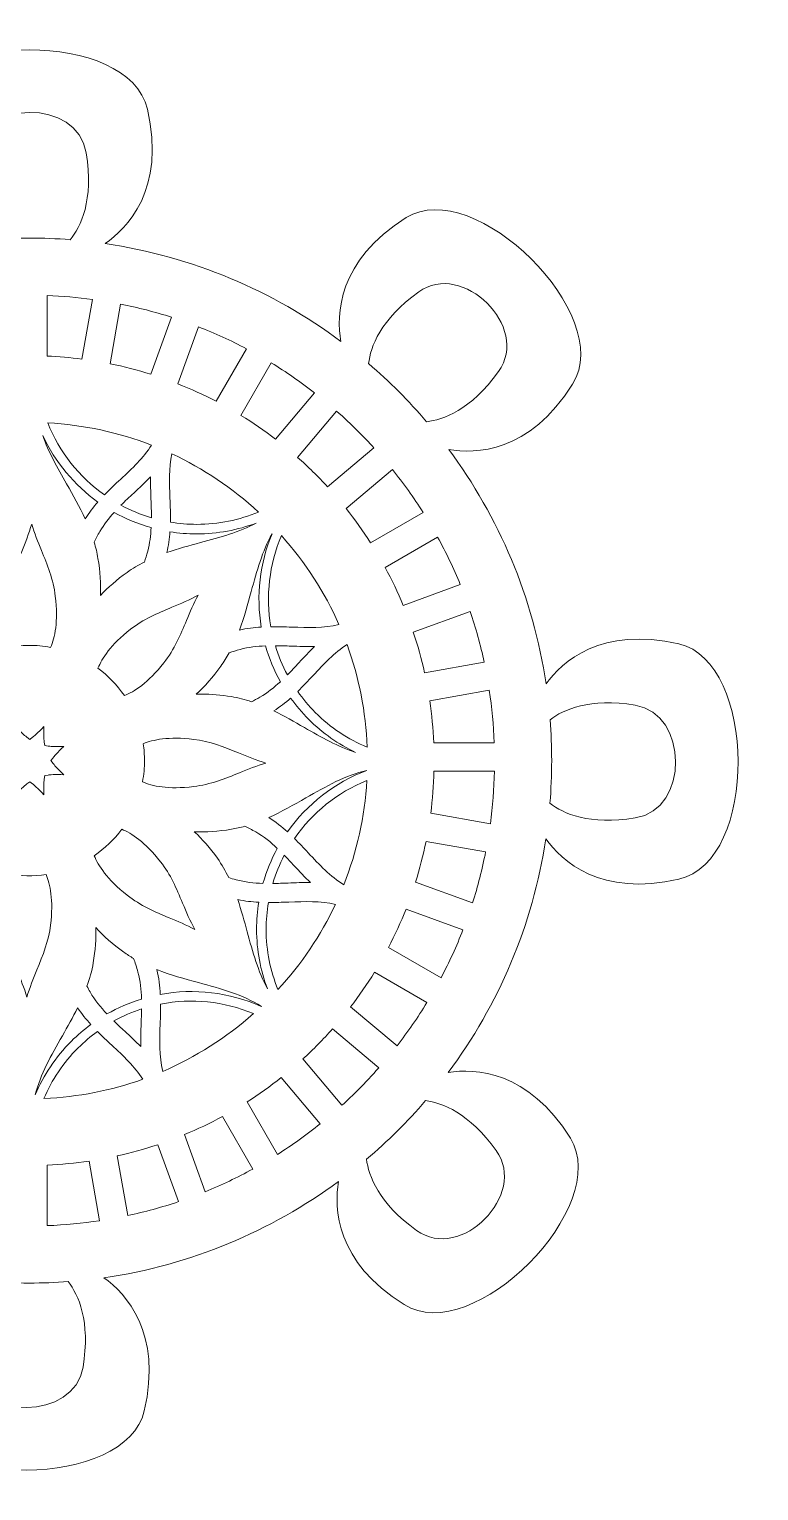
# Model space of a CAD drawing. Header units: millimetres. Extents: x 107 to 801, y -102 to 972.
# Drawn here: x 699.2 to 774.9, y 820.6 to 972.4 of the extents above; entities that cross this region are included whole.
import ezdxf

# ---------------------------------------------------------------- set-up
doc = ezdxf.new("R2010")
doc.units = ezdxf.units.MM
doc.header["$MEASUREMENT"] = 0
doc.layers.add('Layer 8', color=7, linetype='Continuous')

msp = doc.modelspace()

# ---------------------------------------------------------------- linework, layer by layer
at = {"layer": 'Layer 8', "lineweight": 0}
for points, knots in [([(766.6480539934929, 884.1449582634398), (774.9380410412072, 886.0586656998648), (774.7426865991367, 906.7100561967699), (766.6480539934929, 908.5787342214911), (758.5572944279877, 910.4463907850818), (754.4986250102575, 906.7012886553576), (752.8441133368394, 904.4204510626613), (751.5116172862267, 913.4475287214788), (747.9488885299833, 921.75779602881), (742.7335420595087, 928.770977938209), (745.4549698884376, 928.2926787617444), (751.1119918976012, 928.3709056603362), (755.6057611979599, 935.5620771725095), (760.1144693674183, 942.7771678995949), (745.3735509238022, 957.2419087888363), (738.3284696343724, 952.8394112969753), (731.1522157108548, 948.3550266707972), (731.0593478693338, 942.7119646304789), (731.5343272971078, 939.9839824259341), (724.4887991184346, 945.2360802168299), (716.1299060049861, 948.8176634431913), (707.0485419429305, 950.143605118184), (709.2939901633915, 951.6832875356765), (713.3735782539447, 955.7364453193651), (711.4402289711118, 964.1114902870065), (709.526521534686, 972.4014134933979), (688.8750671964623, 972.2061441730916), (687.0064530130571, 964.1114902870065), (685.0775939031313, 955.755938202689), (689.1335819853807, 951.7025250537185), (691.382286113206, 950.1545858253847), (682.2494659464754, 948.834943160723), (673.844415557991, 945.2351438774567), (666.7683073865875, 939.9478907991629), (667.2909762811029, 942.560447895451), (667.4395988762469, 948.4346155175651), (660.0230462207221, 953.0692400523518), (652.8079554936334, 957.577884380491), (638.3432997261558, 942.8370084977536), (642.7457546571353, 935.7919059278863), (647.3503737710821, 928.4233406652656), (653.1798737489788, 928.522252151836), (655.8172438386703, 929.0364727115508), (650.4929840746764, 921.9669401962011), (646.8563483492276, 913.5594638375244), (645.5074237986931, 904.4167057051648), (644.0174312093297, 906.6397456219739), (639.9666142740793, 910.8642535110605), (631.473675667104, 908.9036439841844), (623.1837098998304, 906.9899365477593), (623.3790430614596, 886.3385034899759), (631.473675667104, 884.4698680261333), (639.873001617144, 882.5309219874948), (643.9257550724641, 886.6401750118457), (645.4553931221291, 888.8813884246811), (646.7382419054901, 879.7490577080803), (650.3011621856994, 871.3392405009655), (655.5513234565257, 864.2483849844239), (652.8978015126353, 864.7566044599678), (647.100477560492, 864.8229143119819), (642.5159684626403, 857.4864399533541), (638.0072602931817, 850.2713492262686), (652.748178736798, 835.8066934587879), (659.7932600262277, 840.2091909506454), (667.0235875485772, 844.7273689160452), (667.0633606915214, 850.4213763304712), (666.5765280584891, 853.1253116374613), (673.585751805992, 847.8396758726356), (681.9113197499072, 844.2113607993447), (690.9668280769848, 842.8310263189121), (688.7019295340817, 841.2375895091924), (684.7782632296935, 837.1816652682627), (686.6815006894844, 828.9371119606177), (688.5952081259135, 820.6471036324657), (709.2466624641347, 820.8424580745325), (711.1152766475398, 828.9371119606177), (712.9921263613454, 837.0673467429035), (709.2006115913001, 841.1270589022084), (706.9231150277313, 842.7661635368415), (715.9496181146583, 844.0624828389189), (724.2649076059053, 847.587885702854), (731.2923261298723, 852.7666936573172), (730.8313492318252, 850.0132174852773), (730.9830787712528, 844.4259527594573), (738.0986834398781, 839.9794047561508), (745.3137741669635, 835.4707178671332), (759.7784299344404, 850.2115937498706), (755.3759750034649, 857.2566963197416), (750.9762226884043, 864.2974576797848), (745.4590557329764, 864.5200510854537), (742.6759359075837, 864.0773753660717), (747.8900906733998, 871.0627650204268), (751.4629489192347, 879.3408563020013), (752.8200877197257, 888.3355876915474), (754.4598733284504, 886.0578996040131), (758.5196706095124, 882.2685341584404), (766.6480539934929, 884.1449582634398)], [0, 0, 0, 0, 1, 1, 1, 2, 2, 2, 3, 3, 3, 4, 4, 4, 5, 5, 5, 6, 6, 6, 7, 7, 7, 8, 8, 8, 9, 9, 9, 10, 10, 10, 11, 11, 11, 12, 12, 12, 13, 13, 13, 14, 14, 14, 15, 15, 15, 16, 16, 16, 17, 17, 17, 18, 18, 18, 19, 19, 19, 20, 20, 20, 21, 21, 21, 22, 22, 22, 23, 23, 23, 24, 24, 24, 25, 25, 25, 26, 26, 26, 27, 27, 27, 28, 28, 28, 29, 29, 29, 30, 30, 30, 31, 31, 31, 32, 32, 32, 32]), ([(693.3649847371261, 959.5769689434483), (694.2610402373642, 965.0918376113233), (704.1640208194485, 965.2249680459182), (705.081697247046, 959.5769689434483), (705.8900134918765, 954.6020276071823), (704.5061890192328, 951.8662142006026), (703.4245680794666, 950.5509978675254), (702.0224211477129, 950.660123965448), (700.6057183947864, 950.7166448149197), (699.1760345732703, 950.7166448149197), (697.7764625747953, 950.7166448149197), (696.389126829499, 950.6633585923773), (695.0159000161315, 950.5586588260393), (693.9351941352971, 951.8768544207607), (692.5582219644368, 954.6114761226826), (693.3649847371261, 959.5769689434483)], [0, 0, 0, 0, 1, 1, 1, 2, 2, 2, 3, 3, 3, 4, 4, 4, 5, 5, 5, 5]), ([(739.6182558412742, 945.1369133649742), (744.1515003584137, 948.4028651006178), (751.2480803133997, 941.4945532010779), (747.9032207050734, 936.8519272207345), (745.0064420479684, 932.8312008280809), (742.1418606970584, 931.8395323095178), (740.4355524319163, 931.6503917560216), (738.58919758908, 933.8121440047285), (736.5768765922484, 935.8276570676117), (734.4175290332919, 937.6768422090086), (734.6088827525842, 939.3841293744025), (735.6036369349928, 942.2444759176904), (739.6182558412742, 945.1369133649742)], [0, 0, 0, 0, 1, 1, 1, 2, 2, 2, 3, 3, 3, 4, 4, 4, 4]), ([(704.6406814020075, 938.1509704191707), (703.4462528481454, 938.3060622681706), (702.2368428643039, 938.4105917909837), (701.033391403748, 938.4631970394382), (701.033391403748, 938.4631970394382), (701.033391403748, 944.7502903253725), (701.033391403748, 944.7502903253725), (702.6074630127864, 944.6910455795453), (704.1839180311416, 944.5558722226788), (705.7331340858944, 944.3471536640908), (705.7331340858944, 944.3471536640908), (704.6406814020075, 938.1509704191707), (704.6406814020075, 938.1509704191707)], [0, 0, 0, 0, 1, 1, 1, 2, 2, 2, 3, 3, 3, 4, 4, 4, 4]), ([(708.6577475589252, 943.8588952415631), (710.4544976953924, 943.5034267665807), (712.2316698267758, 943.0461526651443), (713.9538533003878, 942.496095843947), (713.9538533003878, 942.496095843947), (711.7987405490578, 936.5748558878646), (711.7987405490578, 936.5748558878646), (710.4122773018121, 937.0106793054632), (708.9922760806401, 937.3763623917943), (707.5656353620874, 937.6654358930019), (707.5656353620874, 937.6654358930019), (708.6577475589252, 943.8588952415631), (708.6577475589252, 943.8588952415631)], [0, 0, 0, 0, 1, 1, 1, 2, 2, 2, 3, 3, 3, 4, 4, 4, 4]), ([(716.747889991665, 941.5035761077716), (718.4433452322419, 940.8425205099022), (720.1120722397907, 940.0791485550114), (721.721554501512, 939.228441673075), (721.721554501512, 939.228441673075), (718.5713683611642, 933.7721367769396), (718.5713683611642, 933.7721367769396), (717.2826248958376, 934.4430664991158), (715.9485966535244, 935.0511763614853), (714.5939689449901, 935.5855707786152), (714.5939689449901, 935.5855707786152), (716.747889991665, 941.5035761077716), (716.747889991665, 941.5035761077716)], [0, 0, 0, 0, 1, 1, 1, 2, 2, 2, 3, 3, 3, 4, 4, 4, 4]), ([(728.7944918873088, 934.6509338400874), (728.7944918873088, 934.6509338400874), (724.7525701761057, 929.8338933709412), (724.7525701761057, 929.8338933709412), (723.6042776168425, 930.7147333563564), (722.396229581177, 931.5451812591132), (721.1508982140898, 932.3099151621866), (721.1508982140898, 932.3099151621866), (724.2993819192079, 937.7628151878713), (724.2993819192079, 937.7628151878713), (725.8422989636305, 936.8196660732202), (727.350656572982, 935.7755625497243), (728.7944918873088, 934.6509338400874)], [0, 0, 0, 0, 1, 1, 1, 2, 2, 2, 3, 3, 3, 4, 4, 4, 4]), ([(733.3454417307859, 930.6330164655573), (733.8813683396202, 930.0972601002508), (734.4266583421869, 929.5237096729446), (734.9709268836203, 928.9237714996563), (734.9709268836203, 928.9237714996563), (730.1555888496993, 924.8830414931083), (730.1555888496993, 924.8830414931083), (729.1674954451082, 925.9596615294001), (728.1223704604781, 926.9874216747346), (727.0396216573761, 927.9469141675473), (727.0396216573761, 927.9469141675473), (731.0795004463083, 932.7610604968098), (731.0795004463083, 932.7610604968098), (731.85444896073, 932.077873241018), (732.6150970192615, 931.3637016641272), (733.3454417307859, 930.6330164655573)], [0, 0, 0, 0, 1, 1, 1, 2, 2, 2, 3, 3, 3, 4, 4, 4, 5, 5, 5, 5]), ([(711.8722006290154, 929.2116532962019), (711.0117898662977, 927.8815406549068), (709.8677533950971, 926.8081552455407), (708.6678770485165, 925.6901660332842), (708.099689292172, 925.16087892183), (707.5256919756185, 924.6207813466964), (706.9720174795674, 924.045443362408), (704.3487137609196, 925.9022894623192), (702.2855112312998, 928.4967156234626), (701.0851241541487, 931.5259437410709), (704.8230973363669, 931.3246307757151), (708.4540086233741, 930.5388717976134), (711.8722006290154, 929.2116532962019)], [0, 0, 0, 0, 1, 1, 1, 2, 2, 2, 3, 3, 3, 4, 4, 4, 4]), ([(704.9884037967154, 921.5552913587962), (704.4100865507819, 922.8120290418907), (703.72647368618, 924.0085005180243), (703.0536712852613, 925.1847130149778), (702.0886245975289, 926.8723370535232), (701.1683732366519, 928.4933958747725), (700.5740105387207, 930.2131108173108), (701.8622432734815, 927.4499733253681), (703.8453249453255, 925.0755017952949), (706.2981723370704, 923.3127152415665), (705.82883222598, 922.7721069358664), (705.3852201672213, 922.1936194464122), (704.9884037967154, 921.5552913587962)], [0, 0, 0, 0, 1, 1, 1, 2, 2, 2, 3, 3, 3, 4, 4, 4, 4]), ([(722.9655026399787, 922.271931466761), (720.9939124059026, 921.4474420872892), (718.8314366222252, 920.9912745687506), (716.5642610722065, 920.9912745687506), (715.6315819341896, 920.9912745687506), (714.7178636684881, 921.0721402419407), (713.8265749868805, 921.2203372282754), (713.8441951914574, 922.0590419418736), (713.8168923865362, 922.8832759560598), (713.7860783089657, 923.694741706056), (713.7254716149552, 925.2880508331366), (713.6715895400815, 926.8129220641712), (713.9796451940465, 928.3144699326248), (717.2362548163946, 926.7957274684002), (720.2638230596596, 924.7663395584357), (722.9655026399787, 922.271931466761)], [0, 0, 0, 0, 1, 1, 1, 2, 2, 2, 3, 3, 3, 4, 4, 4, 5, 5, 5, 5]), ([(708.6877529797652, 922.9768247716725), (709.1146598928749, 923.4027740649682), (709.5598254237754, 923.8196153298095), (710.0151842855828, 924.243777066119), (710.6018434641181, 924.7904290168691), (711.1959933576428, 925.3438907085167), (711.7639257487053, 925.9366786538651), (711.7523491891741, 925.1556013726329), (711.7816310750475, 924.3828660240029), (711.8109129609169, 923.6194940691124), (711.8359813196051, 922.9598855411829), (711.8594536452703, 922.3135560080109), (711.8591557191024, 921.6727593893206), (710.7500830113344, 922.0001376830882), (709.6878272722565, 922.4374081706304), (708.6877529797652, 922.9768247716725)], [0, 0, 0, 0, 1, 1, 1, 2, 2, 2, 3, 3, 3, 4, 4, 4, 5, 5, 5, 5]), ([(732.0827455244025, 922.6296982292957), (732.0827455244025, 922.6296982292957), (736.9002967241161, 926.6721306710656), (736.9002967241161, 926.6721306710656), (738.0346293145382, 925.2603011389708), (739.1008644959566, 923.7672654466404), (740.0773813410195, 922.2229864540424), (740.0773813410195, 922.2229864540424), (734.6234598541977, 919.0739920183535), (734.6234598541977, 919.0739920183535), (733.8391479460397, 920.3009370850115), (732.9869088724025, 921.4936632036519), (732.0827455244025, 922.6296982292957)], [0, 0, 0, 0, 1, 1, 1, 2, 2, 2, 3, 3, 3, 4, 4, 4, 4]), ([(711.8317252315419, 920.653000689543), (711.7887387421122, 919.8385556779026), (711.6872310418184, 919.0269196843815), (711.4697449418259, 918.2031964007658), (711.362789448813, 917.7983573042588), (711.2465556838257, 917.428928860435), (711.1261935134205, 917.0787379346499), (710.5057409956672, 916.766681557907), (709.9027384389702, 916.4117238134952), (709.3249319236047, 915.9995642455199), (708.2629528302489, 915.2423210574393), (707.3371685548902, 914.4392823618057), (706.5583044394506, 913.6004925264467), (706.6197623510736, 914.802071308253), (706.5363430250491, 916.0918362347135), (706.3083869484192, 917.4539546582415), (706.2119865538044, 918.0297182513361), (706.077366488387, 918.5879467616143), (705.914869046162, 919.1328962771386), (706.0856232992321, 919.4900671873429), (706.2775728708486, 919.8611980663952), (706.5040818775349, 920.252587924624), (706.9272647135932, 920.9837838537612), (707.4315898685567, 921.6294324128418), (707.9835193685035, 922.2390744669194), (709.1868431464167, 921.5658464571907), (710.476608072881, 921.0311115530184), (711.8317252315419, 920.653000689543)], [0, 0, 0, 0, 1, 1, 1, 2, 2, 2, 3, 3, 3, 4, 4, 4, 5, 5, 5, 6, 6, 6, 7, 7, 7, 8, 8, 8, 9, 9, 9, 9]), ([(700.4378795620443, 918.2876371879241), (701.0427547974845, 916.8054970810373), (701.6683997426741, 915.2731351350096), (701.8759265966036, 913.5354595008516), (702.1936010095895, 910.8740425136027), (701.821278425882, 909.2070179412829), (701.3881789046387, 908.2184138061214), (700.6557912708435, 908.3561408158222), (699.9133592692206, 908.4257704165263), (699.1758643297488, 908.4257704165263), (698.5985685449499, 908.4257704165263), (698.01173912289, 908.3818475877199), (697.4262716490138, 908.295193634769), (697.0132608634257, 909.2800524124307), (696.659494823672, 910.9300526325042), (696.9705297392779, 913.5354595008516), (697.1710766087847, 915.2135499021365), (697.7609704142494, 916.6594281387311), (698.385593898302, 918.1902578930545), (698.7589379431466, 919.1051465829696), (699.1387512418441, 920.0360381640008), (699.4273140124814, 921.0222588898492), (699.7095777727876, 920.0719595472509), (700.0767930508188, 919.1720522873111), (700.4378795620443, 918.2876371879241)], [0, 0, 0, 0, 1, 1, 1, 2, 2, 2, 3, 3, 3, 4, 4, 4, 5, 5, 5, 6, 6, 6, 7, 7, 7, 8, 8, 8, 8]), ([(716.9509905140068, 919.0935700234415), (715.7912916387326, 918.7774278021561), (714.6142704850479, 918.4561782751988), (713.4622751291702, 918.0537225880086), (713.6334762714843, 918.7901109445825), (713.7314726991222, 919.5128798193604), (713.7834820952455, 920.2240721346064), (714.6897522068358, 920.0798758710469), (715.6180475741508, 920.0028406771137), (716.5642610722065, 920.0028406771137), (718.7371217107606, 920.0028406771137), (720.8169868251474, 920.4022319808988), (722.7399725335475, 921.1251710991977), (720.9696314235068, 920.1930026917474), (719.0060851958686, 919.6536712124657), (716.9509905140068, 919.0935700234415)], [0, 0, 0, 0, 1, 1, 1, 2, 2, 2, 3, 3, 3, 4, 4, 4, 5, 5, 5, 5]), ([(721.0009987925266, 910.0216331964449), (721.4944922033765, 911.3427229310464), (721.8640057689613, 912.6980316136725), (722.2270075198144, 914.0305276642813), (722.8092616472064, 916.168275576319), (723.3696820428352, 918.2047285924663), (724.3811413708893, 920.015779184825), (723.101505934017, 916.9392233679598), (722.7283108522556, 913.5731684410844), (723.2644715459306, 910.3276459281383), (722.519549732789, 910.2831272470042), (721.7654560498736, 910.1935791541702), (721.0009987925266, 910.0216331964449)], [0, 0, 0, 0, 1, 1, 1, 2, 2, 2, 3, 3, 3, 4, 4, 4, 4]), ([(726.4361934918732, 910.3227939877471), (725.7209578929662, 910.3480751508389), (724.9957417675595, 910.3707175393318), (724.2615027354545, 910.3623756067296), (723.7127653015552, 913.5313736563098), (724.0832152065165, 916.8282245912907), (725.3723842806496, 919.8230635173531), (727.8601741553895, 917.0381348545338), (729.8621102973483, 913.9224230274959), (731.3345252430122, 910.5805426808143), (729.7392583154249, 910.213497646304), (728.1261583788528, 910.2632087548704), (726.4361934918732, 910.3227939877471)], [0, 0, 0, 0, 1, 1, 1, 2, 2, 2, 3, 3, 3, 4, 4, 4, 4]), ([(743.9378234572332, 914.7321012205064), (743.9378234572332, 914.7321012205064), (738.017264475242, 912.5771587126974), (738.017264475242, 912.5771587126974), (737.460057426098, 913.9178264523867), (736.8276027400102, 915.2404483786927), (736.1313067329826, 916.5206796678929), (736.1313067329826, 916.5206796678929), (741.5859091938923, 919.670014590628), (741.5859091938923, 919.670014590628), (742.4592584643185, 918.0784078987728), (743.2483371911102, 916.4215979377979), (743.9378234572332, 914.7321012205064)], [0, 0, 0, 0, 1, 1, 1, 2, 2, 2, 3, 3, 3, 4, 4, 4, 4]), ([(715.5001752152572, 911.0032573471804), (714.8799780627892, 909.5275864941491), (714.2386707135322, 908.0016938019771), (713.1567731280434, 906.6262963836996), (711.4987714624133, 904.5186815751438), (710.0564683397874, 903.6034523981828), (709.0511803394248, 903.2108708352956), (708.2975122653161, 904.3131976434852), (707.3761543215419, 905.2714984316401), (706.3049820779718, 906.0670464122841), (706.7089699568662, 907.0551398168751), (707.6253908384815, 908.4719064111248), (709.6882316006217, 910.0946676675959), (711.0164715631674, 911.13945216518), (712.4560507894312, 911.7446678876694), (713.9802410463739, 912.3854645063593), (714.8910438917505, 912.768512431986), (715.8178496282432, 913.1580296114684), (716.7192890798835, 913.6513953396724), (716.2468633049439, 912.779918747993), (715.8702846331763, 911.8839270890745), (715.5001752152572, 911.0032573471804)], [0, 0, 0, 0, 1, 1, 1, 2, 2, 2, 3, 3, 3, 4, 4, 4, 5, 5, 5, 6, 6, 6, 7, 7, 7, 7]), ([(746.4213359634718, 906.6800933368087), (746.4213359634718, 906.6800933368087), (740.223790770368, 905.5873001658794), (740.223790770368, 905.5873001658794), (739.9098617148755, 907.0045774906921), (739.5183016131255, 908.4175987274452), (739.0562606930624, 909.8001463736701), (739.0562606930624, 909.8001463736701), (744.9722230999472, 911.9533864462538), (744.9722230999472, 911.9533864462538), (745.5536047292854, 910.2286493198039), (746.039820229546, 908.4593083904591), (746.4213359634718, 906.6800933368087)], [0, 0, 0, 0, 1, 1, 1, 2, 2, 2, 3, 3, 3, 4, 4, 4, 4]), ([(721.0616054865371, 908.007822568787), (721.9405515127643, 908.2423330210331), (722.815496816218, 908.3427766993078), (723.701231302906, 908.3768254038077), (724.0672548762825, 907.0890182778543), (724.5819436056781, 905.8355152216853), (725.2460635869529, 904.6427891030451), (724.6015854520892, 904.0502565229854), (723.9139293038306, 903.507435051493), (723.1235950310604, 903.0474370536971), (722.8199657086839, 902.8707242773415), (722.5304665986703, 902.7178455941372), (722.2473516207515, 902.575351765803), (721.5739533675016, 902.8002434590246), (720.8820836920618, 902.9815528104895), (720.1663799234702, 903.1014042503275), (719.0912920788788, 903.2813516536127), (718.061148524232, 903.3714104770139), (717.0839507050772, 903.3714104770139), (716.8917457681754, 903.3714104770139), (716.7015837535453, 903.3680056065632), (716.5136349047042, 903.3610256221405), (717.4070729107848, 904.1676394317498), (718.2601632020345, 905.1385382405659), (719.0618399494881, 906.2628264631572), (719.3855154466416, 906.7166956941468), (719.6742058999214, 907.1838439198858), (719.9351040981535, 907.6605257828858), (720.2858483153842, 907.7820796579526), (720.6559151724176, 907.899547688477), (721.0616054865371, 908.007822568787)], [0, 0, 0, 0, 1, 1, 1, 2, 2, 2, 3, 3, 3, 4, 4, 4, 5, 5, 5, 6, 6, 6, 7, 7, 7, 8, 8, 8, 9, 9, 9, 10, 10, 10, 10]), ([(724.7275018174174, 908.3887424503818), (725.2669609793418, 908.3843161187972), (725.8116764100218, 908.3668661577409), (726.3663936476476, 908.347288152653), (727.1682406386225, 908.3190277279168), (727.9779188316365, 908.2904268161388), (728.8001950453125, 908.3077916554312), (728.2397533692418, 907.7636933575229), (727.7140413717597, 907.1966121840725), (727.1947986281338, 906.6361705080022), (726.7893849597401, 906.1986446551786), (726.3901851799174, 905.7708226831362), (725.9826647479327, 905.3578118975487), (725.4604214622213, 906.3323709421007), (725.0417713599527, 907.3477884320548), (724.7275018174174, 908.3887424503818)], [0, 0, 0, 0, 1, 1, 1, 2, 2, 2, 3, 3, 3, 4, 4, 4, 5, 5, 5, 5]), ([(732.1740811742229, 908.5008478099487), (733.4114749370774, 905.1151297562246), (734.1210073779768, 901.5326953122469), (734.265586689461, 897.8561162003327), (732.3047643581816, 898.666603050077), (730.468475163614, 899.8667773228215), (728.8770812761621, 901.4581286493948), (728.1942557878526, 902.1409754181409), (727.5869333017731, 902.8705540338167), (727.0478997486554, 903.633925988711), (727.606277222017, 904.1775986778166), (728.1304995886774, 904.7379552321228), (728.6445924657456, 905.2926086284288), (729.763347773858, 906.4996352029563), (730.8371587920302, 907.6482682492659), (732.1740811742229, 908.5008478099487)], [0, 0, 0, 0, 1, 1, 1, 2, 2, 2, 3, 3, 3, 4, 4, 4, 5, 5, 5, 5]), ([(726.3186829004661, 902.9551650645), (726.8705272786528, 902.1861750733665), (727.487468523754, 901.4498718385536), (728.1781677749763, 900.7591938677682), (729.6389210393514, 899.298461883834), (731.2950713066725, 898.1505949333765), (733.0624118746316, 897.3111241239296), (731.2333367493262, 897.9111899798609), (729.5261985470162, 898.8794500140823), (727.7464727627953, 899.8967401827828), (726.7092641019643, 900.4896983716523), (725.6563930370603, 901.0911687366449), (724.5643659619832, 901.6189236563982), (725.2035027063291, 902.028529571532), (725.7804154432009, 902.4805261237713), (726.3186829004661, 902.9551650645)], [0, 0, 0, 0, 1, 1, 1, 2, 2, 2, 3, 3, 3, 4, 4, 4, 5, 5, 5, 5]), ([(747.4625453470801, 898.3210086994013), (747.4625453470801, 898.3210086994013), (741.1756223046675, 898.3210086994013), (741.1756223046675, 898.3210086994013), (741.1121214707762, 899.7772292299868), (740.9728622693677, 901.2365567048597), (740.7607388403329, 902.6713691124928), (740.7607388403329, 902.6713691124928), (746.951304049014, 903.7628003352427), (746.951304049014, 903.7628003352427), (747.2223317368342, 901.9633263024123), (747.3939372075137, 900.1369537930325), (747.4625453470801, 898.3210086994013)], [0, 0, 0, 0, 1, 1, 1, 2, 2, 2, 3, 3, 3, 4, 4, 4, 4]), ([(753.2641892286098, 900.7033539923882), (754.6412039603526, 901.7590340754124), (757.3518426060422, 902.9938103441093), (762.1135539303789, 902.2202237778664), (767.6284651591319, 901.3241469971873), (767.7615955937275, 891.4211664151027), (762.1135539303789, 890.5034687070677), (757.3327753315216, 889.7267326356593), (754.618987180666, 890.9745325338247), (753.2471861568014, 892.0330216349723), (753.3659097333036, 893.4947325191582), (753.4290700801484, 894.9718504421331), (753.4290700801484, 896.4636518689229), (753.4290700801484, 897.8903351483536), (753.3728684372851, 899.3041224809592), (753.2641892286098, 900.7033539923882)], [0, 0, 0, 0, 1, 1, 1, 2, 2, 2, 3, 3, 3, 4, 4, 4, 5, 5, 5, 5]), ([(701.1488165120054, 894.9610825393357), (701.1488165120054, 894.9610825393357), (700.7724080837553, 894.9117119178073), (700.7724080837553, 894.9117119178073), (700.7724080837553, 894.9117119178073), (700.7230374622308, 894.5354737330821), (700.7230374622308, 894.5354737330821), (700.71537650372, 894.476569474297), (700.6326381517836, 893.8138114412059), (700.6886482706849, 892.9195222175089), (700.09586032534, 893.5916436443396), (699.5689566231995, 894.0017602900436), (699.5217991674672, 894.0378519168146), (699.5217991674672, 894.0378519168146), (699.2206383761643, 894.2690426203709), (699.2206383761643, 894.2690426203709), (699.2206383761643, 894.2690426203709), (698.9196478283859, 894.0378519168146), (698.9196478283859, 894.0378519168146), (698.8724903726537, 894.0014198030013), (698.3450759399466, 893.5907924267303), (697.7522879946016, 892.9179900258081), (697.8086386005489, 893.8127899800681), (697.726070492137, 894.4762289872549), (697.7182392901017, 894.5353034895611), (697.7182392901017, 894.5353034895611), (697.6688686685771, 894.9118821613318), (697.6688686685771, 894.9118821613318), (697.6688686685771, 894.9118821613318), (697.292460240327, 894.9610825393357), (697.292460240327, 894.9610825393357), (697.2480266809537, 894.9668708190997), (696.8656597294186, 895.0145390053989), (696.3009619652854, 895.0145390053989), (696.1107999506514, 895.0145390053989), (695.8996979827498, 895.0090912126805), (695.6739550719153, 894.994961000311), (696.3472682034052, 895.5875787021346), (696.7582360667218, 896.1149931348424), (696.7946681805347, 896.1623208340957), (696.7946681805347, 896.1623208340957), (697.0263696146579, 896.4636518689229), (697.0263696146579, 896.4636518689229), (697.0263696146579, 896.4636518689229), (696.7946681805347, 896.7649829037468), (696.7946681805347, 896.7649829037468), (696.7582360667218, 896.8123106030005), (696.3472682034052, 897.3397250357078), (695.6741253154399, 897.9321724940107), (696.5699467308341, 897.8758218880599), (697.2332154944963, 897.9583899964754), (697.292460240327, 897.9660509549893), (697.292460240327, 897.9660509549893), (697.6688686685771, 898.0152513329894), (697.6688686685771, 898.0152513329894), (697.6688686685771, 898.0152513329894), (697.7182392901017, 898.3918300047604), (697.7182392901017, 898.3918300047604), (697.726070492137, 898.4509045070669), (697.8086386005489, 899.114343514253), (697.7522879946016, 900.0091009076315), (698.3450759399466, 899.3365113111157), (698.8723201291291, 898.9257136913234), (698.9196478283859, 898.8894518210279), (698.9196478283859, 898.8894518210279), (699.2206383761643, 898.6580908739505), (699.2206383761643, 898.6580908739505), (699.2206383761643, 898.6580908739505), (699.5217991674672, 898.8892815775066), (699.5217991674672, 898.8892815775066), (699.5689566231995, 898.9253732042778), (700.09586032534, 899.3354898499783), (700.6886482706849, 900.0075687159307), (700.6326381517836, 899.1131518095947), (700.71537650372, 898.4505640200246), (700.7230374622308, 898.3916597612355), (700.7230374622308, 898.3916597612355), (700.7724080837553, 898.0154215765139), (700.7724080837553, 898.0154215765139), (700.7724080837553, 898.0154215765139), (701.1488165120054, 897.9660509549893), (701.1488165120054, 897.9660509549893), (701.2075505272657, 897.9582197529509), (701.8713300214945, 897.8761623751055), (702.7661299757581, 897.9320022504859), (702.0933275748355, 897.3392143051412), (701.6825299550435, 896.8116296289121), (701.646608571794, 896.7648126602257), (701.646608571794, 896.7648126602257), (701.4150773811953, 896.4636518689229), (701.4150773811953, 896.4636518689229), (701.4150773811953, 896.4636518689229), (701.646608571794, 896.1624910776203), (701.646608571794, 896.1624910776203), (701.6825299550435, 896.1156741089304), (702.0933275748355, 895.5880894327015), (702.7663002192794, 894.9951312438357), (701.8711597779732, 895.051141362737), (701.2075505272657, 894.9689137413671), (701.1488165120054, 894.9610825393357)], [0, 0, 0, 0, 1, 1, 1, 2, 2, 2, 3, 3, 3, 4, 4, 4, 5, 5, 5, 6, 6, 6, 7, 7, 7, 8, 8, 8, 9, 9, 9, 10, 10, 10, 11, 11, 11, 12, 12, 12, 13, 13, 13, 14, 14, 14, 15, 15, 15, 16, 16, 16, 17, 17, 17, 18, 18, 18, 19, 19, 19, 20, 20, 20, 21, 21, 21, 22, 22, 22, 23, 23, 23, 24, 24, 24, 25, 25, 25, 26, 26, 26, 27, 27, 27, 28, 28, 28, 29, 29, 29, 30, 30, 30, 31, 31, 31, 32, 32, 32, 33, 33, 33, 33]), ([(711.0076188999983, 898.2132445496586), (711.9921371906179, 898.626255335243), (713.6414564365996, 898.9796808879538), (716.2478847660809, 898.6689864593906), (717.9259751673654, 898.4684395898838), (719.3718534039601, 897.8785457844224), (720.9028534018048, 897.2539223003698), (721.8175718482021, 896.8805782555252), (722.7486336727546, 896.5007649568279), (723.7348543985993, 896.2122021861871), (722.784555056001, 895.9299384258844), (721.8846477960681, 895.5627231478494), (721.000232696678, 895.2018068801489), (719.5180925897873, 894.5967614011842), (717.9855604002389, 893.971286699519), (716.2478847660809, 893.7637598455894), (713.5864677788321, 893.4460854326035), (711.9196134500329, 893.8180675292655), (710.9308390713501, 894.2513372940294), (711.0685660810509, 894.9837249278283), (711.1381956817551, 895.7261569294515), (711.1381956817551, 896.4636518689229), (711.1381956817551, 897.0409476537221), (711.094272852949, 897.6277770757785), (711.0076188999983, 898.2132445496586)], [0, 0, 0, 0, 1, 1, 1, 2, 2, 2, 3, 3, 3, 4, 4, 4, 5, 5, 5, 6, 6, 6, 7, 7, 7, 8, 8, 8, 8]), ([(724.0378878686486, 890.5480299490802), (725.3788109736232, 891.1473722700445), (726.6495511864451, 891.8723543106111), (727.8973085237317, 892.5858449134068), (730.0089027746241, 893.7933396576229), (732.0136904955889, 894.9382273464395), (734.2419228398338, 895.4503198621188), (730.8875721551292, 894.1921776699626), (728.0145211889746, 891.9427925680461), (725.9847076702005, 889.0577607139941), (725.3896639981813, 889.5927935443303), (724.7521020064178, 890.1001618022615), (724.0378878686486, 890.5480299490802)], [0, 0, 0, 0, 1, 1, 1, 2, 2, 2, 3, 3, 3, 4, 4, 4, 4]), ([(747.0595789293233, 889.9063821127774), (747.0595789293233, 889.9063821127774), (740.8632254408786, 890.9988347966611), (740.8632254408786, 890.9988347966611), (741.0496420980154, 892.4356901265652), (741.1628540404805, 893.8972307672303), (741.2008183459983, 895.3560475115327), (741.2008183459983, 895.3560475115327), (747.482974569781, 895.3560475115327), (747.482974569781, 895.3560475115327), (747.4421161243836, 893.5228652612515), (747.3001330266158, 891.6941093425517), (747.0595789293233, 889.9063821127774)], [0, 0, 0, 0, 1, 1, 1, 2, 2, 2, 3, 3, 3, 4, 4, 4, 4]), ([(731.8460644672462, 883.5704289358816), (730.427467755132, 884.4425865016525), (729.3048819677625, 885.6361638379021), (728.1345428723373, 886.8923907904332), (727.6732893285636, 887.3875015147448), (727.2051834830065, 887.8876769838503), (726.7118815961219, 888.3745734581988), (728.5604070438687, 891.0506313883811), (731.1721980443117, 893.1600337539226), (734.2296865866521, 894.3887663775698), (734.009774516464, 890.6372801157509), (733.2001176038906, 886.9956860477098), (731.8460644672462, 883.5704289358816)], [0, 0, 0, 0, 1, 1, 1, 2, 2, 2, 3, 3, 3, 4, 4, 4, 4]), ([(708.7794716775128, 889.3347043642214), (709.7677353256289, 888.9303759982848), (711.1845019198748, 888.0137848731408), (712.8070929328252, 885.9512845980499), (713.8518774304093, 884.6230446355011), (714.4570931528987, 883.1834654092374), (715.0978897715916, 881.6592751522946), (715.4809376972153, 880.748472306918), (715.8704548766971, 879.8218368139468), (716.363820604901, 878.920227118785), (715.4921737697006, 879.3926528937246), (714.5961821107825, 879.769231565496), (713.7155123688883, 880.1393409834113), (712.2398415158532, 880.759708379404), (710.7139488236847, 881.4010157286608), (709.3385514054037, 882.4829133141498), (709.3385514054037, 882.4829133141498), (709.3385514054037, 882.4827430706287), (709.3385514054037, 882.4827430706287), (707.2311068403731, 884.1407447362585), (706.315707419891, 885.5830478588811), (705.9232961005246, 886.5885061027682), (707.025793152239, 887.3420039333557), (707.9839236968687, 888.2633618771266), (708.7794716775128, 889.3347043642214)], [0, 0, 0, 0, 1, 1, 1, 2, 2, 2, 3, 3, 3, 4, 4, 4, 5, 5, 5, 6, 6, 6, 7, 7, 7, 8, 8, 8, 8]), ([(723.443205964116, 883.7116884986758), (722.5122292613241, 883.741949284801), (721.5877643732633, 883.8419673542692), (720.6475732398189, 884.0903526535963), (720.382376392641, 884.160407863107), (720.1308841490305, 884.2341233083498), (719.889436273243, 884.3102221629063), (719.5537586077522, 885.0020918383497), (719.1689231251396, 885.6742983869408), (718.7121597542699, 886.3147545185884), (717.9547463226684, 887.3767336119439), (717.151707627035, 888.302347643778), (716.3127475481515, 889.0812117592179), (717.5144965734817, 889.0202645781616), (718.8046019869887, 889.1035136606653), (720.1663799234702, 889.3312994937706), (720.6467645830845, 889.4117395581542), (721.1145512220337, 889.5198441949397), (721.5731872716492, 889.6471863497705), (721.9317201300365, 889.4760064878974), (722.30438320079, 889.2832908204256), (722.6973052507192, 889.0558454743658), (723.526667851023, 888.5757587409155), (724.2469043533998, 887.9921639457817), (724.9279635651642, 887.3514524488521), (724.3042551400404, 886.2082246343828), (723.8031433315612, 884.9896215003268), (723.443205964116, 883.7116884986758)], [0, 0, 0, 0, 1, 1, 1, 2, 2, 2, 3, 3, 3, 4, 4, 4, 5, 5, 5, 6, 6, 6, 7, 7, 7, 8, 8, 8, 9, 9, 9, 9]), ([(745.2085211091764, 881.6856628982804), (745.2085211091764, 881.6856628982804), (739.2874513966153, 883.8409458931353), (739.2874513966153, 883.8409458931353), (739.7229343271708, 885.2270686533319), (740.088787657023, 886.6468996309865), (740.378031401752, 888.0738808365844), (740.378031401752, 888.0738808365844), (746.5713205067918, 886.9817686397433), (746.5713205067918, 886.9817686397433), (746.2158520318131, 885.1845077727088), (745.7584076868523, 883.4073356413254), (745.2085211091764, 881.6856628982804)], [0, 0, 0, 0, 1, 1, 1, 2, 2, 2, 3, 3, 3, 4, 4, 4, 4]), ([(726.6881539051722, 885.5449133098424), (727.2349760994432, 884.9582541313039), (727.7882675475698, 884.3641042377792), (728.3813959799606, 883.795831359674), (727.5989567505483, 883.8079186497724), (726.8270726195346, 883.7781260333326), (726.0640411516863, 883.7491846345083), (725.5245819897658, 883.7285851682866), (724.9943159780565, 883.710113746093), (724.4681783717684, 883.7035593704769), (724.7734675684912, 884.7235308746577), (725.1751784402742, 885.7017075940641), (725.6608619295262, 886.6296624743331), (726.004179273087, 886.27734350452), (726.3437938200369, 885.9145545580692), (726.6881539051722, 885.5449133098424)], [0, 0, 0, 0, 1, 1, 1, 2, 2, 2, 3, 3, 3, 4, 4, 4, 5, 5, 5, 5]), ([(701.3813691637412, 879.3916314325911), (701.1808222942344, 877.7135410313031), (700.5909284887697, 876.2676627947085), (699.9663050047171, 874.736833040385), (699.5929609598758, 873.8219443504696), (699.213147661175, 872.8910527694384), (698.9245848905377, 871.9048320435938), (698.6423211302315, 872.8551313861883), (698.2751058521965, 873.7548684026036), (697.9141895844994, 874.6392835019943), (697.3091441055315, 876.1214236088808), (696.6836694038658, 877.6539557984296), (696.4761425499362, 879.3916314325911), (696.1582978934296, 882.0530484198365), (696.5306204771371, 883.720243235681), (696.9637199983797, 884.7086771273179), (698.2703390335698, 884.4631859678742), (699.5909180376042, 884.4345850560927), (700.9256272540053, 884.6318972986702), (701.3388082831142, 883.6473790080545), (701.692574322871, 881.9975490315023), (701.3813691637412, 879.3916314325911)], [0, 0, 0, 0, 1, 1, 1, 2, 2, 2, 3, 3, 3, 4, 4, 4, 5, 5, 5, 6, 6, 6, 7, 7, 7, 7]), ([(721.8059952886703, 878.6888661717077), (721.5038981579947, 879.7969812596612), (721.1966937216423, 880.9209289952101), (720.8189233452131, 882.0239367774881), (721.5632918669056, 881.8712708986869), (722.2932535305054, 881.7925332695322), (723.0121068042662, 881.754696646657), (722.8642077440913, 880.8374671083035), (722.7831292665018, 879.8981059120274), (722.7831292665018, 878.9396774412302), (722.7831292665018, 876.7699237469635), (723.1809032568223, 874.6926122854185), (723.9016930506482, 872.7718397428064), (722.9275596149021, 874.5748888896086), (722.3794393137713, 876.5846136727239), (721.8059952886703, 878.6888661717077)], [0, 0, 0, 0, 1, 1, 1, 2, 2, 2, 3, 3, 3, 4, 4, 4, 5, 5, 5, 5]), ([(724.9957843284376, 872.6860370074651), (724.2081952324714, 874.617620013753), (723.7715631581387, 876.7280438404318), (723.7715631581387, 878.9396774412302), (723.7715631581387, 879.8896362967827), (723.8560252257383, 880.8197617819656), (724.0096274439162, 881.7266490263208), (724.7294596179283, 881.7225631817821), (725.4388856566264, 881.7471633707856), (726.1389483015881, 881.7738490429354), (727.8067389697599, 881.8374349985903), (729.3994948053949, 881.8903807340869), (730.9689272784453, 881.5314222668968), (729.4591225991502, 878.32816270841), (727.4526537234017, 875.3491564299394), (724.9957843284376, 872.6860370074651)], [0, 0, 0, 0, 1, 1, 1, 2, 2, 2, 3, 3, 3, 4, 4, 4, 5, 5, 5, 5]), ([(741.9408669383043, 873.9179616971599), (741.9408669383043, 873.9179616971599), (736.4843917986476, 877.0681478375036), (736.4843917986476, 877.0681478375036), (737.1553215208237, 878.3565508157885), (737.7636016267178, 879.6905790581014), (738.2981662873652, 881.0457174972029), (738.2981662873652, 881.0457174972029), (744.2161716165253, 878.8917964505281), (744.2161716165253, 878.8917964505281), (743.5547755316102, 877.1954899923348), (742.7912333331946, 875.526422497744), (741.9408669383043, 873.9179616971599)], [0, 0, 0, 0, 1, 1, 1, 2, 2, 2, 3, 3, 3, 4, 4, 4, 4]), ([(705.4921543797922, 872.4363323208399), (705.3735372054913, 872.6401138172732), (705.265390007824, 872.8378516686566), (705.1623926767116, 873.0323548931145), (705.4457630199117, 873.8185394800189), (705.6725273918839, 874.6293242559271), (705.8138295155561, 875.4731362752015), (706.029187571521, 876.7594963312116), (706.1158415244754, 877.9820150662852), (706.0734508873697, 879.1258812939678), (706.8798944534539, 878.2326135314083), (707.8509635057952, 877.3795232401586), (708.9752517283897, 876.5778464927047), (709.3112273200412, 876.3382287347858), (709.6550341137344, 876.1193806866096), (710.0040758957394, 875.9150033378494), (710.1631259066357, 875.4857342958634), (710.3141744719721, 875.0160324172862), (710.4523696513647, 874.4979813783183), (710.7005421462885, 873.5682389410632), (710.7969425409033, 872.6425397874684), (710.8250540025556, 871.7040723696837), (709.5874899961799, 871.3256635800482), (708.384336461788, 870.8086765630923), (707.2389806032864, 870.1524729056173), (706.587543764442, 870.8436616069692), (705.9909253398398, 871.5794966720939), (705.4921543797922, 872.4363323208399)], [0, 0, 0, 0, 1, 1, 1, 2, 2, 2, 3, 3, 3, 4, 4, 4, 5, 5, 5, 6, 6, 6, 7, 7, 7, 8, 8, 8, 9, 9, 9, 9]), ([(712.7782366557617, 872.1856061730776), (712.733058280977, 873.0312057493345), (712.6318272264131, 873.8886372504081), (712.4199591626597, 874.7596456724025), (713.8398327011929, 874.2047369108113), (715.3045654079054, 873.8044092676528), (716.7431231730352, 873.4125086788573), (719.0989530373934, 872.7708608425513), (721.3345909748678, 872.161899762569), (723.2777505406837, 870.9392107839709), (723.2723878697259, 870.9341460391768), (723.2667485530461, 870.9294643423073), (723.2613858820845, 870.9243995975129), (719.9578741692894, 872.4112214012695), (716.2886155288364, 872.8343616764456), (712.7782366557617, 872.1856061730776)], [0, 0, 0, 0, 1, 1, 1, 2, 2, 2, 3, 3, 3, 4, 4, 4, 5, 5, 5, 5]), ([(735.0225106709365, 874.4886179845822), (735.0225106709365, 874.4886179845822), (740.4754106966219, 871.3401342794599), (740.4754106966219, 871.3401342794599), (739.5324318254916, 869.7977279656085), (738.4881580584779, 868.2893703562532), (737.363359105316, 866.8451945548843), (737.363359105316, 866.8451945548843), (732.5464888796951, 870.8871162660868), (732.5464888796951, 870.8871162660868), (733.4266478910188, 872.0345576077381), (734.2570957937752, 873.2426056433998), (735.0225106709365, 874.4886179845822)], [0, 0, 0, 0, 1, 1, 1, 2, 2, 2, 3, 3, 3, 4, 4, 4, 4]), ([(712.7673410703217, 869.123393372982), (712.7913666874352, 869.8021117363112), (712.8147538913391, 870.4892997148845), (712.8101785966712, 871.1849998695816), (716.0279301350108, 871.809367988349), (719.3945809142134, 871.4768823889088), (722.454814633361, 870.1948635427191), (719.6181319396968, 867.6764511143716), (716.4406429944313, 865.6605550035645), (713.0329209654235, 864.1922897437586), (712.6574063156685, 865.7983671350291), (712.7072876677597, 867.4225754614439), (712.7673410703217, 869.123393372982)], [0, 0, 0, 0, 1, 1, 1, 2, 2, 2, 3, 3, 3, 4, 4, 4, 4]), ([(702.6091654480115, 867.8930434358732), (703.1504121669215, 868.8399379080208), (703.6981281396876, 869.8003667402036), (704.191068259085, 870.791269162918), (704.6124635381539, 870.1605169120558), (705.0756536019965, 869.5920312295469), (705.5592303276588, 869.0595094911635), (704.8539114139408, 868.5399262604944), (704.1774913381641, 867.96373705859), (703.5395037375979, 867.3257494580196), (701.890503698217, 865.6767706990835), (700.6396394166469, 863.7792363972919), (699.7829952918632, 861.7529979924933), (700.3360739355898, 863.9010456376441), (701.4407841530933, 865.8490145829728), (702.6091654480115, 867.8930434358732)], [0, 0, 0, 0, 1, 1, 1, 2, 2, 2, 3, 3, 3, 4, 4, 4, 5, 5, 5, 5]), ([(710.8326298393089, 870.6709495533918), (710.8261180245714, 870.1842233225642), (710.8098172072911, 869.6927302731066), (710.7921757222729, 869.1931932172072), (710.7635748104946, 868.3918569567992), (710.7349738987131, 867.5804763285637), (710.7523387380086, 866.7593918195427), (710.208240440097, 867.3201739826588), (709.6409890231256, 867.8457157366196), (709.080547347055, 868.3651287237676), (708.6973930192268, 868.7202141508219), (708.321644284631, 869.0705327592461), (707.9564506484263, 869.4256181863004), (708.8811709017691, 869.9360933885185), (709.8449407630832, 870.349700026434), (710.8326298393089, 870.6709495533918)], [0, 0, 0, 0, 1, 1, 1, 2, 2, 2, 3, 3, 3, 4, 4, 4, 5, 5, 5, 5]), ([(700.6983095905885, 861.3780366341872), (701.5072004073087, 863.2861260343732), (702.6851366199292, 865.0735127771051), (704.2384385192206, 866.6268146763966), (704.8712975336737, 867.259694971291), (705.5447809086874, 867.8269463882624), (706.247439767366, 868.3363150075828), (706.7380177578912, 867.8434174490635), (707.2401297470661, 867.3758861753963), (707.7369854674815, 866.9153348861554), (708.9492895912065, 865.791812759413), (710.1026043343859, 864.7132349226102), (710.9562053562022, 863.367970607815), (707.6868700305458, 862.2023983310163), (704.2363955969497, 861.5296384909757), (700.6983095905885, 861.3780366341872)], [0, 0, 0, 0, 1, 1, 1, 2, 2, 2, 3, 3, 3, 4, 4, 4, 5, 5, 5, 5]), ([(731.6361967648849, 860.6685893150482), (731.6361967648849, 860.6685893150482), (727.5954667583408, 865.4839273489725), (727.5954667583408, 865.4839273489725), (728.6719165511081, 866.4718505100393), (729.6996766964426, 867.516975494669), (730.6595096762974, 868.5998945412919), (730.6595096762974, 868.5998945412919), (735.4736560055634, 864.5603562394061), (735.4736560055634, 864.5603562394061), (734.7908092368139, 863.7859184555507), (734.0766376599266, 863.0252703970195), (733.3454417307859, 862.2940744678823), (732.8032161116246, 861.7516786051958), (732.2409017568037, 861.21694370102), (731.6361967648849, 860.6685893150482)], [0, 0, 0, 0, 1, 1, 1, 2, 2, 2, 3, 3, 3, 4, 4, 4, 5, 5, 5, 5]), ([(724.9352414757465, 855.5623051011736), (724.9352414757465, 855.5623051011736), (721.7864172835824, 861.0160563444708), (721.7864172835824, 861.0160563444708), (723.0128516196775, 861.8001980091078), (724.2055777383107, 862.6524370827447), (725.342123494525, 863.5567706742692), (725.342123494525, 863.5567706742692), (729.3845559362949, 858.7393897180739), (729.3845559362949, 858.7393897180739), (727.9725561606788, 857.604886884134), (726.4795204683481, 856.5388219462366), (724.9352414757465, 855.5623051011736)], [0, 0, 0, 0, 1, 1, 1, 2, 2, 2, 3, 3, 3, 4, 4, 4, 4]), ([(747.6734557910197, 855.9668888323986), (750.9394500875449, 851.4336868761378), (744.0311381880052, 844.3370856407106), (739.3884696467792, 847.6819452490372), (735.436117308852, 850.5294384063776), (734.4096765508192, 853.3474794343275), (734.1961911736007, 855.0632362149624), (736.3981208936216, 856.928722173643), (738.4506832030866, 858.9648772636262), (740.3312144330649, 861.1535705497715), (742.0503973645954, 860.9296151959235), (744.8469025869463, 859.8901082475363), (747.6734557910197, 855.9668888323986)], [0, 0, 0, 0, 1, 1, 1, 2, 2, 2, 3, 3, 3, 4, 4, 4, 4]), ([(717.4445264857354, 851.7018629849566), (717.4445264857354, 851.7018629849566), (715.2894137344015, 857.6224219669508), (715.2894137344015, 857.6224219669508), (716.6304219611368, 858.179629016095), (717.9533843744886, 858.8122539457074), (719.2331049331221, 859.5082094656859), (719.2331049331221, 859.5082094656859), (722.382269612336, 854.0536070047762), (722.382269612336, 854.0536070047762), (720.7904926769562, 853.1802577343503), (719.1333422289392, 852.391008764037), (717.4445264857354, 851.7018629849566)], [0, 0, 0, 0, 1, 1, 1, 2, 2, 2, 3, 3, 3, 4, 4, 4, 4]), ([(709.3926888455619, 849.2181802352003), (709.3926888455619, 849.2181802352003), (708.2998956746296, 855.4157254283004), (708.2998956746296, 855.4157254283004), (709.7178539735339, 855.7299949708354), (711.1310454538116, 856.1215550725886), (712.5125716388991, 856.5832555056096), (712.5125716388991, 856.5832555056096), (714.665811711486, 850.6674633422456), (714.665811711486, 850.6674633422456), (712.9412448285572, 850.0859114693866), (711.1719038992097, 849.5996959691225), (709.3926888455619, 849.2181802352003)], [0, 0, 0, 0, 1, 1, 1, 2, 2, 2, 3, 3, 3, 4, 4, 4, 4]), ([(701.033391403748, 848.1769708515878), (701.033391403748, 848.1769708515878), (701.033391403748, 854.4640641375258), (701.033391403748, 854.4640641375258), (702.4894842516948, 854.5273947278956), (703.9486414830462, 854.6666539293004), (705.3837943777222, 854.8787773583356), (705.3837943777222, 854.8787773583356), (706.4753958439966, 848.6883823931792), (706.4753958439966, 848.6883823931792), (704.674900350032, 848.4171844618343), (702.8488683276913, 848.245578991155), (701.033391403748, 848.1769708515878)], [0, 0, 0, 0, 1, 1, 1, 2, 2, 2, 3, 3, 3, 4, 4, 4, 4]), ([(704.756744923474, 833.471590743294), (703.8606894232321, 827.956679514537), (693.957708841151, 827.8235490799422), (693.0400324135541, 833.471590743294), (692.2506344801609, 838.3302131928114), (693.5521249292334, 841.0536839440113), (694.6209350439312, 842.4035873947976), (696.1232702886745, 842.2780753578314), (697.6418425093781, 842.2106163620408), (699.1760345732703, 842.2106163620408), (700.5329818497987, 842.2106163620408), (701.8780333601945, 842.2622001493576), (703.2102740455214, 842.3606009053647), (704.2722744193172, 840.9958437072384), (705.5376306807408, 838.2777781878821), (704.756744923474, 833.471590743294)], [0, 0, 0, 0, 1, 1, 1, 2, 2, 2, 3, 3, 3, 4, 4, 4, 5, 5, 5, 5])]:
    msp.add_open_spline(points, degree=3, knots=knots, dxfattribs=at)

doc.saveas('drawing.dxf')
